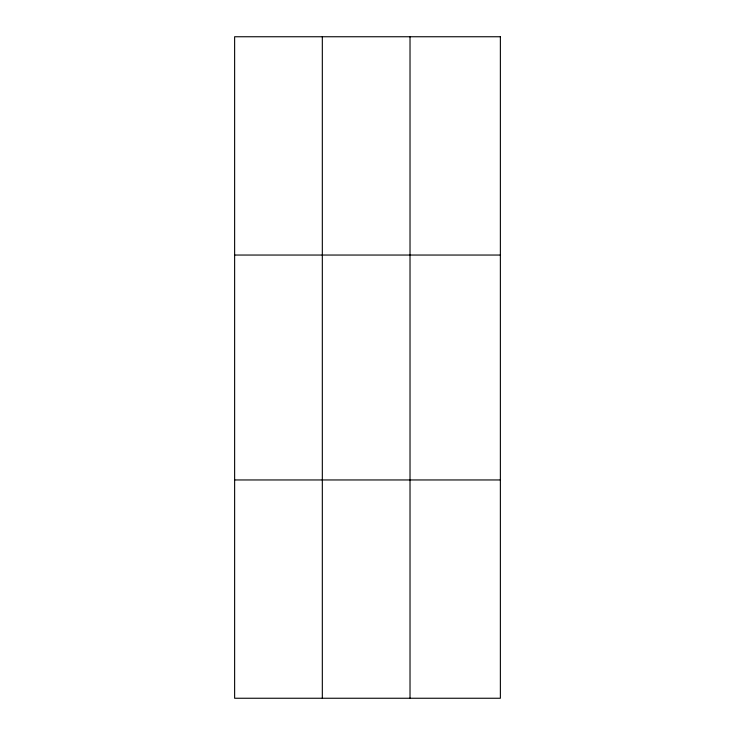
<?xml version="1.0" encoding="UTF-8"?>
<svg xmlns="http://www.w3.org/2000/svg" width="735" height="735" viewBox="0 0 735 735"><rect width="100%" height="100%" fill="white"/><g stroke="black" fill="none" stroke-linecap="round" stroke-linejoin="round"><path stroke-width="1.1" d="M322.325 698.25L322.325 36.75M410.02 698.25L410.02 36.75M234.63 255.045L500.37 255.045M234.63 479.955L500.37 479.955M500.37 36.75L234.63 36.75L234.63 698.25L500.37 698.25L500.37 36.75"/></g></svg>
